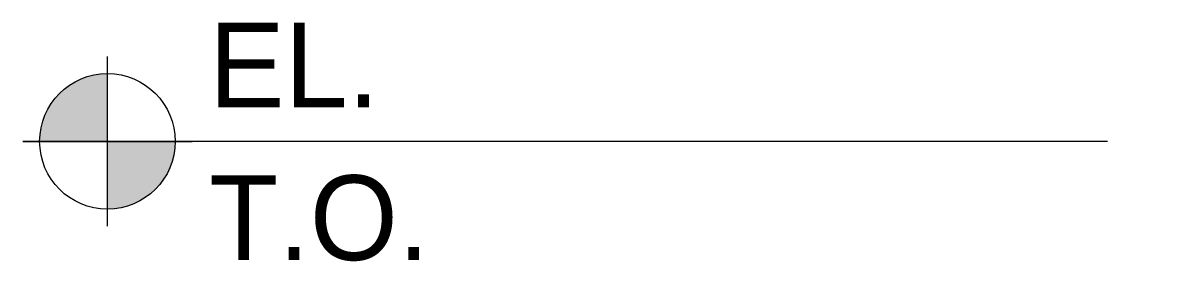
# Model space of a CAD drawing. Extents: x -33.5 to 0, y -3.5 to 3.5.
import ezdxf
from ezdxf.enums import TextEntityAlignment as Align

# ---------------------------------------------------------------- set-up
doc = ezdxf.new("R2010")
doc.units = 0
doc.header["$LTSCALE"] = 10

msp = doc.modelspace()

# ---------------------------------------------------------------- hatches: boundary and pattern name
for points in [[(-31, 1.999, 0.414214), (-32.999, 0), (-31, 0)], [(-29.001, 0), (-31, 0), (-31, -1.999, 0.414214)]]:
    msp.add_hatch(color=256).paths.add_polyline_path(points)

# ---------------------------------------------------------------- linework, layer by layer
for p, q in [((-31, -2.5), (-31, 2.5)), ((-33.499, 0), (-28.501, 0)), ((-1.499, 0), (-33.499, 0))]:
    msp.add_line(p, q)
msp.add_circle((-31, 0), 1.999)
at = {"layer": 'Defpoints'}
msp.add_point((0, 0), dxfattribs=at)

# ---------------------------------------------------------------- texts
msp.add_attdef('EL.', (-28.001, 1), 'EL.', height=2.5)
at = {"flags": 4}
msp.add_attdef('T.O.', text='T.O.', height=2.5, dxfattribs=at).set_placement((-28.001, -1), align=Align.TOP_LEFT)

doc.saveas('drawing.dxf')
